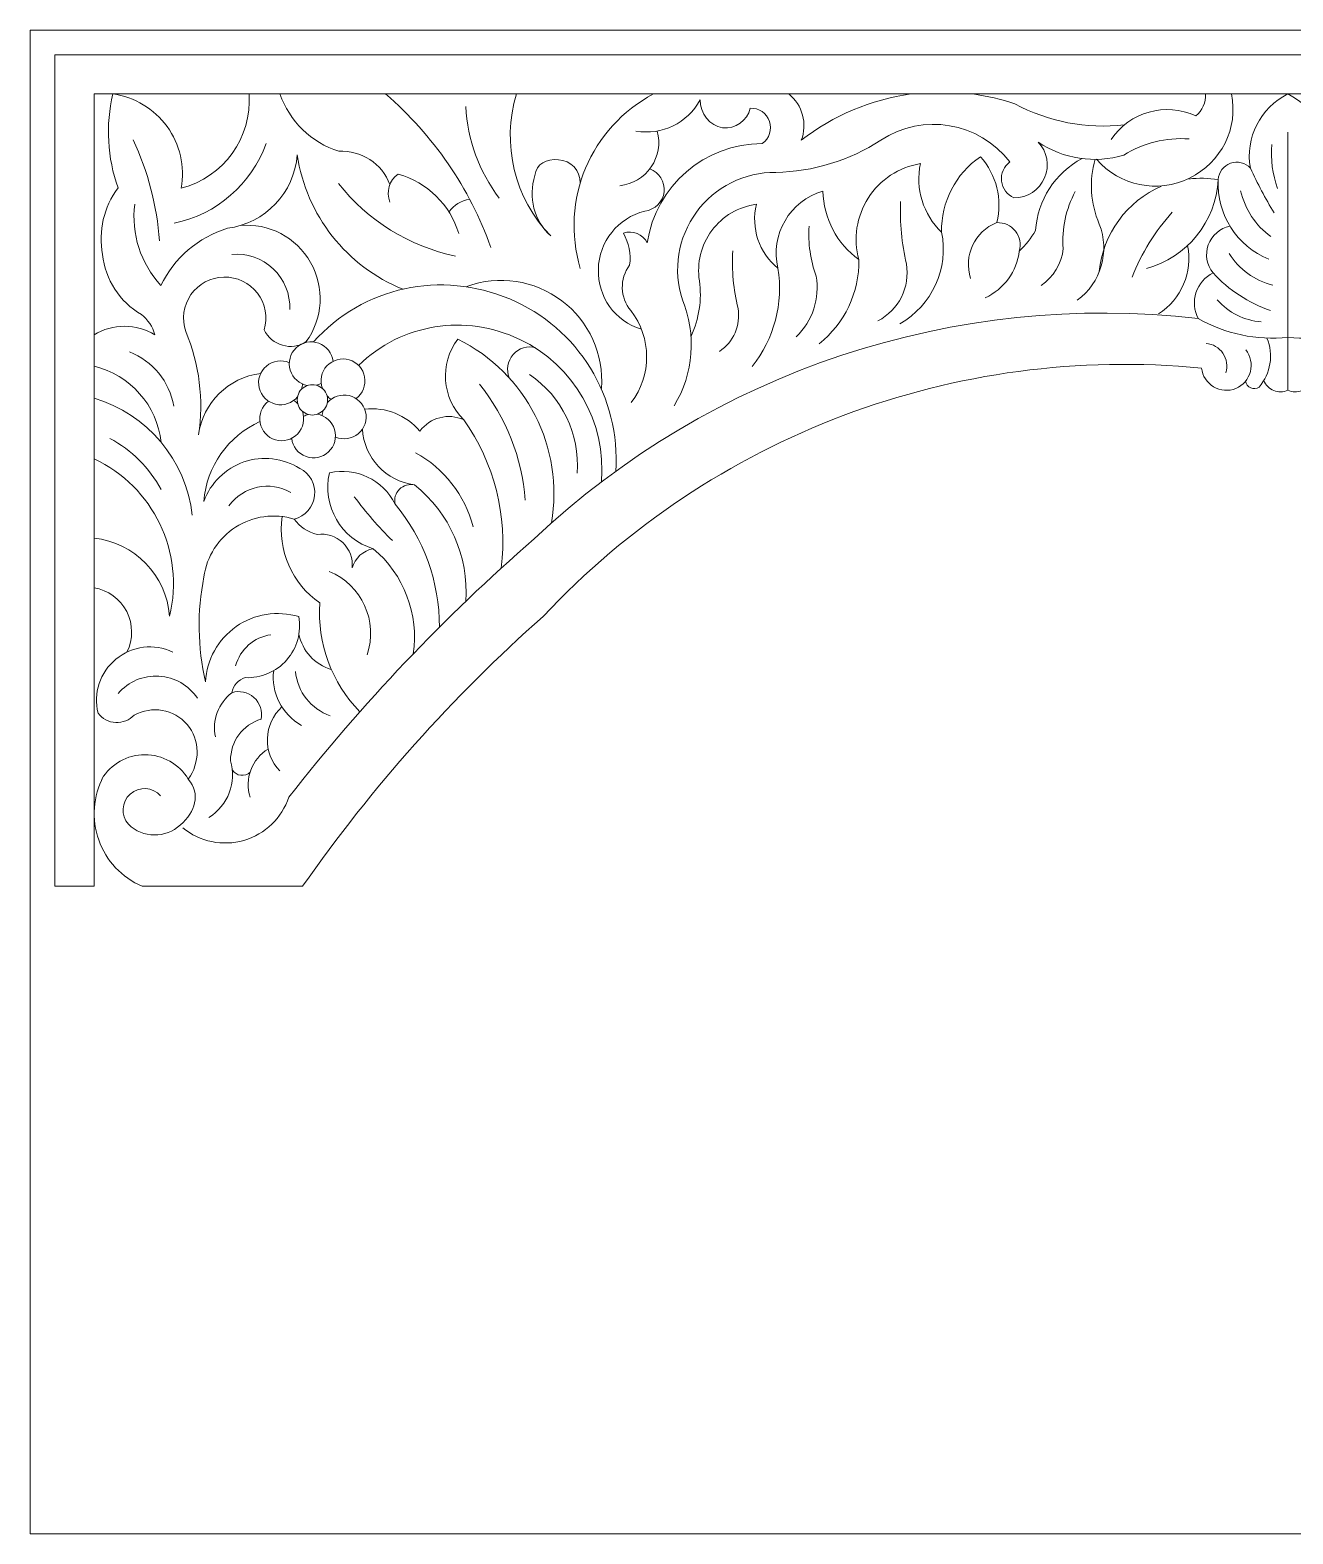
# Model space of a CAD drawing. Header units: millimetres. Extents: x 4608 to 4852, y 2926 to 3186.
# Drawn here: x 4607.8 to 4710.3, y 3064.4 to 3186.4 of the extents above; entities that cross this region are included whole.
import ezdxf

# ---------------------------------------------------------------- set-up
doc = ezdxf.new("R2010")
doc.units = ezdxf.units.MM
doc.header["$MEASUREMENT"] = 0
doc.layers.add('SITARA ALL', color=18, linetype='Continuous', true_color=0x000000)

msp = doc.modelspace()

# ---------------------------------------------------------------- linework, layer by layer
at = {"layer": 'SITARA ALL', "lineweight": 9}
for points, knots in [([(4607.85, 3186.39), (4607.85, 3186.39), (4851.85, 3186.39), (4851.85, 3186.39), (4851.85, 3186.39), (4851.85, 3064.39), (4851.85, 3064.39), (4851.85, 3064.39), (4607.85, 3064.39), (4607.85, 3064.39), (4607.85, 3064.39), (4607.85, 3186.39), (4607.85, 3186.39)], [0, 0, 0, 0, 0.25, 0.25, 0.25, 0.5, 0.5, 0.5, 0.75, 0.75, 0.75, 1, 1, 1, 1]), ([(4613.03, 3116.93), (4613.03, 3116.93), (4613.03, 3181.21), (4613.03, 3181.21), (4613.03, 3181.21), (4709.85, 3181.21), (4709.85, 3181.21), (4709.85, 3181.21), (4806.66, 3181.21), (4806.66, 3181.21), (4806.66, 3181.21), (4806.66, 3116.93), (4806.66, 3116.93), (4806.66, 3116.93), (4809.85, 3116.93), (4809.85, 3116.93), (4809.85, 3116.93), (4809.85, 3184.39), (4809.85, 3184.39), (4809.85, 3184.39), (4709.85, 3184.39), (4709.85, 3184.39), (4709.85, 3184.39), (4609.85, 3184.39), (4609.85, 3184.39), (4609.85, 3184.39), (4609.85, 3116.93), (4609.85, 3116.93), (4609.85, 3116.93), (4613.03, 3116.93), (4613.03, 3116.93)], [0, 0, 0, 0, 0.1, 0.1, 0.1, 0.2, 0.2, 0.2, 0.3, 0.3, 0.3, 0.4, 0.4, 0.4, 0.5, 0.5, 0.5, 0.6, 0.6, 0.6, 0.7, 0.7, 0.7, 0.8, 0.8, 0.8, 0.9, 0.9, 0.9, 1, 1, 1, 1]), ([(4625.6, 3181.21), (4625.87, 3177.67), (4623.55, 3174.45), (4620.11, 3173.57), (4620.42, 3175.33), (4620, 3177.13), (4618.95, 3178.57), (4617.9, 3180.01), (4616.32, 3180.96), (4614.56, 3181.21), (4613.96, 3178.68), (4614.11, 3176.04), (4614.98, 3173.59), (4613.82, 3172.05), (4613.37, 3170.08), (4613.73, 3168.18), (4613.94, 3166.15), (4615.11, 3164.35), (4616.87, 3163.32), (4617.4, 3162.91), (4617.79, 3162.33), (4617.97, 3161.68), (4616.45, 3162.59), (4614.55, 3162.59), (4613.03, 3161.68)], [0, 0, 0, 0, 0.111111, 0.111111, 0.111111, 0.222222, 0.222222, 0.222222, 0.333333, 0.333333, 0.333333, 0.444444, 0.444444, 0.444444, 0.555556, 0.555556, 0.555556, 0.666667, 0.666667, 0.666667, 0.777778, 0.777778, 0.777778, 1, 1, 1, 1]), ([(4628.11, 3181.21), (4628.89, 3179), (4630.65, 3177.28), (4632.88, 3176.56), (4634.7, 3176.66), (4636.38, 3175.57), (4637.03, 3173.86)], [0, 0, 0, 0, 0.333333, 0.333333, 0.333333, 1, 1, 1, 1]), ([(4652.47, 3173.99), (4652.47, 3174.99), (4651.7, 3175.82), (4650.7, 3175.88), (4649.71, 3175.95), (4648.91, 3175.58), (4648.79, 3174.59), (4648.22, 3172.84), (4648.72, 3170.93), (4650.07, 3169.69), (4647.13, 3172.74), (4646.06, 3177.15), (4647.28, 3181.21)], [0, 0, 0, 0, 0.2, 0.2, 0.2, 0.4, 0.4, 0.4, 0.6, 0.6, 0.6, 1, 1, 1, 1]), ([(4656.6, 3156.17), (4658.27, 3158.38), (4658.26, 3161.44), (4656.57, 3163.64), (4655.68, 3164.69), (4655.64, 3166.23), (4656.47, 3167.33), (4656.59, 3168.22), (4656.41, 3169.13), (4655.96, 3169.92), (4656.71, 3170.17), (4657.54, 3169.84), (4657.9, 3169.14), (4658.59, 3173.75), (4662.55, 3177.18), (4667.22, 3177.19), (4667.8, 3177.59), (4668.04, 3178.33), (4667.81, 3178.99), (4667.58, 3179.66), (4666.96, 3180.09), (4666.25, 3180.05), (4666.01, 3179.03), (4665.05, 3178.36), (4664.01, 3178.47), (4662.97, 3178.59), (4662.19, 3179.68), (4662.18, 3180.73), (4661.18, 3178.85), (4659.08, 3177.83), (4656.98, 3178.2)], [0, 0, 0, 0, 0.090909, 0.090909, 0.090909, 0.181818, 0.181818, 0.181818, 0.272727, 0.272727, 0.272727, 0.363636, 0.363636, 0.363636, 0.454545, 0.454545, 0.454545, 0.545455, 0.545455, 0.545455, 0.636364, 0.636364, 0.636364, 0.727273, 0.727273, 0.727273, 0.818182, 0.818182, 0.818182, 1, 1, 1, 1]), ([(4679.29, 3181.21), (4676.05, 3180.77), (4672.97, 3179.47), (4670.39, 3177.45), (4670.9, 3178.79), (4670.49, 3180.31), (4669.37, 3181.21)], [0, 0, 0, 0, 0.333333, 0.333333, 0.333333, 1, 1, 1, 1]), ([(4684.29, 3181.21), (4685.45, 3181.05), (4686.6, 3180.78), (4687.71, 3180.41), (4690.43, 3178.95), (4693.52, 3178.35), (4696.59, 3178.7)], [0, 0, 0, 0, 0.333333, 0.333333, 0.333333, 1, 1, 1, 1]), ([(4694.33, 3175.91), (4696.21, 3173.74), (4699.31, 3173.12), (4701.88, 3174.39), (4704.45, 3175.67), (4705.86, 3178.4), (4705.27, 3181.21)], [0, 0, 0, 0, 0.333333, 0.333333, 0.333333, 1, 1, 1, 1]), ([(4703.16, 3181.21), (4703.21, 3180.53), (4702.92, 3179.86), (4702.38, 3179.44), (4699.93, 3180.57), (4697.02, 3179.76), (4695.51, 3177.51)], [0, 0, 0, 0, 0.333333, 0.333333, 0.333333, 1, 1, 1, 1]), ([(4710.97, 3171.56), (4711.66, 3172.74), (4712.3, 3173.95), (4712.88, 3175.19), (4713.32, 3177.65), (4712.09, 3180.11), (4709.85, 3181.21), (4707.61, 3180.1), (4706.37, 3177.65), (4706.81, 3175.19), (4707.39, 3173.95), (4708.03, 3172.74), (4708.73, 3171.56)], [0, 0, 0, 0, 0.2, 0.2, 0.2, 0.4, 0.4, 0.4, 0.6, 0.6, 0.6, 1, 1, 1, 1]), ([(4660.08, 3155.92), (4661.66, 3158.52), (4661.91, 3161.71), (4660.75, 3164.52), (4659.96, 3166.93), (4660.38, 3169.57), (4661.88, 3171.62), (4663.37, 3173.67), (4665.78, 3174.87), (4668.32, 3174.85), (4671.35, 3174.91), (4674.3, 3175.81), (4676.84, 3177.46), (4680.25, 3179.71), (4684.81, 3178.93), (4687.3, 3175.7), (4686.82, 3175.34), (4686.56, 3174.74), (4686.63, 3174.14), (4686.7, 3173.55), (4687.08, 3173.03), (4687.64, 3172.79), (4688.72, 3172.78), (4689.7, 3173.42), (4690.12, 3174.41), (4690.55, 3175.4), (4690.35, 3176.53), (4689.6, 3177.31), (4691.64, 3175.93), (4694.19, 3175.55), (4696.55, 3176.25), (4698.13, 3177.24), (4699.98, 3177.7), (4701.84, 3177.56)], [0, 0, 0, 0, 0.083333, 0.083333, 0.083333, 0.166667, 0.166667, 0.166667, 0.25, 0.25, 0.25, 0.333333, 0.333333, 0.333333, 0.416667, 0.416667, 0.416667, 0.5, 0.5, 0.5, 0.583333, 0.583333, 0.583333, 0.666667, 0.666667, 0.666667, 0.75, 0.75, 0.75, 0.833333, 0.833333, 0.833333, 1, 1, 1, 1]), ([(4655.68, 3173.77), (4656.7, 3173.88), (4657.63, 3174.44), (4658.22, 3175.29), (4658.8, 3176.14), (4658.98, 3177.2), (4658.71, 3178.2)], [0, 0, 0, 0, 0.333333, 0.333333, 0.333333, 1, 1, 1, 1]), ([(4707.9, 3157.97), (4708.04, 3157.6), (4708.33, 3157.3), (4708.7, 3157.15), (4709.07, 3157), (4709.48, 3157), (4709.85, 3157.17), (4709.85, 3157.17), (4709.85, 3178.11), (4709.85, 3178.11)], [0, 0, 0, 0, 0.25, 0.25, 0.25, 0.5, 0.5, 0.5, 1, 1, 1, 1]), ([(4638.09, 3165.37), (4633.5, 3167.22), (4630.24, 3171.37), (4629.51, 3176.27), (4629.28, 3173.2), (4626.92, 3170.71), (4623.86, 3170.32), (4621.49, 3169.59), (4619.53, 3167.91), (4618.45, 3165.68), (4616.81, 3167.46), (4616.04, 3169.87), (4616.33, 3172.27)], [0, 0, 0, 0, 0.2, 0.2, 0.2, 0.4, 0.4, 0.4, 0.6, 0.6, 0.6, 1, 1, 1, 1]), ([(4693.17, 3175.98), (4690.98, 3174.81), (4689.55, 3172.6), (4689.39, 3170.13), (4689.02, 3169.52), (4688.58, 3168.96), (4688.07, 3168.46), (4688.23, 3169.02), (4688.11, 3169.63), (4687.75, 3170.09), (4687.39, 3170.55), (4686.83, 3170.8), (4686.24, 3170.77), (4686.72, 3172.66), (4686.23, 3174.66), (4684.92, 3176.11), (4682.9, 3174.75), (4681.71, 3172.45), (4681.77, 3170), (4682.37, 3167.05), (4681, 3164.05), (4678.38, 3162.57)], [0, 0, 0, 0, 0.125, 0.125, 0.125, 0.25, 0.25, 0.25, 0.375, 0.375, 0.375, 0.5, 0.5, 0.5, 0.625, 0.625, 0.625, 0.75, 0.75, 0.75, 1, 1, 1, 1]), ([(4692.77, 3164.47), (4694.7, 3165.89), (4695.43, 3168.43), (4694.56, 3170.66), (4693.83, 3172.32), (4693.72, 3174.18), (4694.23, 3175.91)], [0, 0, 0, 0, 0.333333, 0.333333, 0.333333, 1, 1, 1, 1]), ([(4706.81, 3175.19), (4706.4, 3175.64), (4705.76, 3175.79), (4705.2, 3175.59), (4704.63, 3175.38), (4704.24, 3174.87), (4704.21, 3174.26), (4704.05, 3171.45), (4705.7, 3168.86), (4708.31, 3167.8)], [0, 0, 0, 0, 0.25, 0.25, 0.25, 0.5, 0.5, 0.5, 1, 1, 1, 1]), ([(4642.61, 3169.89), (4641.9, 3172.23), (4640.05, 3174.04), (4637.71, 3174.71), (4636.98, 3174.21), (4636.7, 3173.27), (4637.03, 3172.44)], [0, 0, 0, 0, 0.333333, 0.333333, 0.333333, 1, 1, 1, 1]), ([(4658.1, 3175.13), (4658.87, 3174.85), (4659.35, 3174.09), (4659.26, 3173.28), (4659.18, 3172.47), (4658.51, 3171.81), (4657.7, 3171.7), (4655.53, 3171.16), (4653.98, 3169.23), (4653.93, 3166.99), (4653.88, 3164.75), (4655.26, 3162.77), (4657.42, 3162.14)], [0, 0, 0, 0, 0.2, 0.2, 0.2, 0.4, 0.4, 0.4, 0.6, 0.6, 0.6, 1, 1, 1, 1]), ([(4681.77, 3170), (4680.27, 3171.43), (4679.61, 3173.53), (4680.05, 3175.56), (4678.3, 3175.27), (4676.77, 3174.26), (4675.82, 3172.77), (4674.87, 3171.28), (4674.59, 3169.47), (4675.06, 3167.77)], [0, 0, 0, 0, 0.25, 0.25, 0.25, 0.5, 0.5, 0.5, 1, 1, 1, 1]), ([(4666.41, 3159.09), (4668.19, 3161.35), (4668.94, 3164.24), (4668.5, 3167.07), (4667.85, 3169.8), (4669.46, 3172.55), (4672.15, 3173.33), (4672.19, 3171.12), (4673.27, 3169.06), (4675.06, 3167.77), (4675.1, 3165.11), (4673.91, 3162.59), (4671.83, 3160.94)], [0, 0, 0, 0, 0.2, 0.2, 0.2, 0.4, 0.4, 0.4, 0.6, 0.6, 0.6, 1, 1, 1, 1]), ([(4692.61, 3173.3), (4691.85, 3171.88), (4691.51, 3170.28), (4691.63, 3168.67), (4691.51, 3167.45), (4690.85, 3166.35), (4689.83, 3165.67)], [0, 0, 0, 0, 0.333333, 0.333333, 0.333333, 1, 1, 1, 1]), ([(4698.38, 3167.04), (4701.67, 3167.95), (4704.01, 3170.85), (4704.21, 3174.26), (4703.42, 3174.39), (4702.61, 3174.41), (4701.82, 3174.31)], [0, 0, 0, 0, 0.333333, 0.333333, 0.333333, 1, 1, 1, 1]), ([(4661.45, 3161.57), (4662.1, 3162.97), (4662.34, 3164.52), (4662.13, 3166.05), (4661.9, 3167.49), (4662.26, 3168.96), (4663.13, 3170.13), (4664, 3171.3), (4665.31, 3172.07), (4666.75, 3172.26), (4666.28, 3170.34), (4666.96, 3168.32), (4668.5, 3167.07)], [0, 0, 0, 0, 0.2, 0.2, 0.2, 0.4, 0.4, 0.4, 0.6, 0.6, 0.6, 1, 1, 1, 1]), ([(4678.44, 3172.48), (4678.37, 3170.78), (4678.53, 3169.07), (4678.92, 3167.42), (4679.22, 3165.54), (4678.29, 3163.69), (4676.61, 3162.8)], [0, 0, 0, 0, 0.333333, 0.333333, 0.333333, 1, 1, 1, 1]), ([(4626.55, 3158.53), (4623.93, 3158.21), (4621.85, 3156.17), (4621.51, 3153.55), (4621.94, 3156.39), (4621.58, 3159.29), (4620.47, 3161.94), (4620.13, 3162.95), (4620.29, 3164.06), (4620.89, 3164.93), (4621.5, 3165.8), (4622.5, 3166.33), (4623.56, 3166.35), (4624.62, 3166.38), (4625.63, 3165.89), (4626.28, 3165.05), (4626.93, 3164.2), (4627.13, 3163.09), (4626.83, 3162.07), (4627.12, 3161.47), (4627.66, 3161.01), (4628.31, 3160.82), (4628.96, 3160.64), (4629.65, 3160.73), (4630.22, 3161.09), (4631.61, 3162.98), (4631.75, 3165.52), (4630.59, 3167.55), (4629.42, 3169.59), (4627.21, 3170.76), (4624.87, 3170.53)], [0, 0, 0, 0, 0.090909, 0.090909, 0.090909, 0.181818, 0.181818, 0.181818, 0.272727, 0.272727, 0.272727, 0.363636, 0.363636, 0.363636, 0.454545, 0.454545, 0.454545, 0.545455, 0.545455, 0.545455, 0.636364, 0.636364, 0.636364, 0.727273, 0.727273, 0.727273, 0.818182, 0.818182, 0.818182, 1, 1, 1, 1]), ([(4669.98, 3161.51), (4671.31, 3162.78), (4671.91, 3164.63), (4671.59, 3166.43), (4671.12, 3167.73), (4670.93, 3169.11), (4671.03, 3170.48)], [0, 0, 0, 0, 0.333333, 0.333333, 0.333333, 1, 1, 1, 1]), ([(4705.15, 3170.48), (4704.34, 3170.32), (4703.68, 3169.74), (4703.4, 3168.97), (4703.12, 3168.19), (4703.26, 3167.33), (4703.78, 3166.69), (4705.06, 3165.3), (4706.66, 3164.26), (4708.44, 3163.64)], [0, 0, 0, 0, 0.25, 0.25, 0.25, 0.5, 0.5, 0.5, 1, 1, 1, 1]), ([(4663.75, 3160.32), (4664.9, 3161.08), (4665.49, 3162.45), (4665.26, 3163.82), (4664.89, 3165.34), (4664.74, 3166.91), (4664.83, 3168.48)], [0, 0, 0, 0, 0.333333, 0.333333, 0.333333, 1, 1, 1, 1]), ([(4628.91, 3163.73), (4628.95, 3164.97), (4628.46, 3166.17), (4627.56, 3167.03), (4626.66, 3167.88), (4625.44, 3168.31), (4624.2, 3168.2)], [0, 0, 0, 0, 0.333333, 0.333333, 0.333333, 1, 1, 1, 1]), ([(4620.22, 3121.68), (4621.61, 3120.54), (4623.47, 3120.16), (4625.19, 3120.66), (4626.91, 3121.16), (4628.27, 3122.47), (4628.83, 3124.17), (4634.78, 3131.76), (4641.44, 3138.78), (4648.72, 3145.12), (4663.15, 3158.73), (4682.87, 3165.26), (4702.58, 3162.99), (4704.79, 3161.74), (4707.32, 3161.21), (4709.85, 3161.46), (4712.37, 3161.21), (4714.9, 3161.74), (4717.11, 3162.99), (4717.45, 3163.64), (4717.52, 3164.4), (4717.29, 3165.09), (4717.06, 3165.79), (4716.57, 3166.37), (4715.91, 3166.69)], [0, 0, 0, 0, 0.111111, 0.111111, 0.111111, 0.222222, 0.222222, 0.222222, 0.333333, 0.333333, 0.333333, 0.444444, 0.444444, 0.444444, 0.555556, 0.555556, 0.555556, 0.666667, 0.666667, 0.666667, 0.777778, 0.777778, 0.777778, 1, 1, 1, 1]), ([(4655.34, 3150.59), (4655.76, 3156.61), (4652.31, 3162.24), (4646.74, 3164.58), (4641.18, 3166.93), (4634.84, 3165.59), (4630.83, 3161.09)], [0, 0, 0, 0, 0.333333, 0.333333, 0.333333, 1, 1, 1, 1]), ([(4654.18, 3157.33), (4654.39, 3160.09), (4653.17, 3162.77), (4650.96, 3164.44), (4648.75, 3166.11), (4645.86, 3166.55), (4643.26, 3165.6)], [0, 0, 0, 0, 0.333333, 0.333333, 0.333333, 1, 1, 1, 1]), ([(4703.78, 3166.69), (4703.13, 3166.37), (4702.63, 3165.79), (4702.4, 3165.09), (4702.17, 3164.39), (4702.24, 3163.64), (4702.58, 3162.99)], [0, 0, 0, 0, 0.333333, 0.333333, 0.333333, 1, 1, 1, 1]), ([(4654.18, 3149.74), (4654.61, 3154.6), (4651.97, 3159.21), (4647.56, 3161.3), (4643.15, 3163.4), (4637.98, 3162.6), (4634.49, 3159.19)], [0, 0, 0, 0, 0.333333, 0.333333, 0.333333, 1, 1, 1, 1]), ([(4632.42, 3159.52), (4632.34, 3160.19), (4631.89, 3160.76), (4631.25, 3160.99), (4630.62, 3161.22), (4629.91, 3161.08), (4629.42, 3160.61), (4628.93, 3160.15), (4628.75, 3159.45), (4628.95, 3158.8), (4629.14, 3158.15), (4629.68, 3157.68), (4630.34, 3157.56)], [0, 0, 0, 0, 0.2, 0.2, 0.2, 0.4, 0.4, 0.4, 0.6, 0.6, 0.6, 1, 1, 1, 1]), ([(4650.13, 3146.41), (4651.18, 3152.52), (4648.09, 3158.58), (4642.53, 3161.32), (4641.04, 3159.33), (4641.24, 3156.54), (4643.01, 3154.78), (4641.76, 3155.35), (4640.28, 3154.97), (4639.46, 3153.86), (4638.36, 3155.17), (4636.68, 3155.84), (4634.98, 3155.63)], [0, 0, 0, 0, 0.2, 0.2, 0.2, 0.4, 0.4, 0.4, 0.6, 0.6, 0.6, 1, 1, 1, 1]), ([(4706.41, 3157.91), (4706.45, 3157.67), (4706.61, 3157.47), (4706.84, 3157.37), (4707.06, 3157.28), (4707.31, 3157.3), (4707.51, 3157.43), (4708.46, 3158.53), (4708.71, 3160.07), (4708.15, 3161.41)], [0, 0, 0, 0, 0.25, 0.25, 0.25, 0.5, 0.5, 0.5, 1, 1, 1, 1]), ([(4613.78, 3125.83), (4612.95, 3124.24), (4612.81, 3122.38), (4613.41, 3120.69), (4614.01, 3119), (4615.28, 3117.64), (4616.93, 3116.93), (4616.93, 3116.93), (4629.95, 3116.93), (4629.95, 3116.93), (4635.56, 3124.98), (4642.1, 3132.32), (4649.45, 3138.82), (4663.14, 3153.47), (4682.89, 3160.92), (4702.85, 3158.97), (4702.92, 3158.34), (4703.28, 3157.78), (4703.83, 3157.46), (4704.38, 3157.13), (4705.04, 3157.08), (4705.63, 3157.32), (4706.21, 3157.57), (4706.65, 3158.07), (4706.81, 3158.69), (4706.97, 3159.3), (4706.83, 3159.95), (4706.43, 3160.45)], [0, 0, 0, 0, 0.1, 0.1, 0.1, 0.2, 0.2, 0.2, 0.3, 0.3, 0.3, 0.4, 0.4, 0.4, 0.5, 0.5, 0.5, 0.6, 0.6, 0.6, 0.7, 0.7, 0.7, 0.8, 0.8, 0.8, 1, 1, 1, 1]), ([(4634.29, 3156.51), (4634.83, 3156.91), (4635.09, 3157.58), (4634.97, 3158.25), (4634.86, 3158.91), (4634.38, 3159.45), (4633.73, 3159.64), (4633.09, 3159.83), (4632.39, 3159.64), (4631.92, 3159.15), (4631.46, 3158.66), (4631.32, 3157.95), (4631.55, 3157.32)], [0, 0, 0, 0, 0.2, 0.2, 0.2, 0.4, 0.4, 0.4, 0.6, 0.6, 0.6, 1, 1, 1, 1]), ([(4648.87, 3160.62), (4648.2, 3160.81), (4647.48, 3160.59), (4647.02, 3160.07), (4646.56, 3159.54), (4646.44, 3158.81), (4646.71, 3158.17)], [0, 0, 0, 0, 0.333333, 0.333333, 0.333333, 1, 1, 1, 1]), ([(4704.82, 3158.6), (4704.98, 3159.13), (4704.9, 3159.71), (4704.58, 3160.17), (4704.27, 3160.64), (4703.77, 3160.93), (4703.22, 3160.98)], [0, 0, 0, 0, 0.333333, 0.333333, 0.333333, 1, 1, 1, 1]), ([(4628.87, 3159.41), (4628.25, 3159.68), (4627.53, 3159.57), (4627.02, 3159.14), (4626.5, 3158.7), (4626.27, 3158.02), (4626.43, 3157.36), (4626.59, 3156.71), (4627.1, 3156.2), (4627.76, 3156.04), (4628.42, 3155.89), (4629.1, 3156.12), (4629.53, 3156.64)], [0, 0, 0, 0, 0.2, 0.2, 0.2, 0.4, 0.4, 0.4, 0.6, 0.6, 0.6, 1, 1, 1, 1]), ([(4631.97, 3156.39), (4631.97, 3156.84), (4631.74, 3157.24), (4631.35, 3157.46), (4630.97, 3157.68), (4630.5, 3157.68), (4630.12, 3157.46), (4629.74, 3157.24), (4629.51, 3156.84), (4629.51, 3156.39), (4629.51, 3155.95), (4629.74, 3155.55), (4630.12, 3155.33), (4630.5, 3155.11), (4630.97, 3155.11), (4631.35, 3155.33), (4631.74, 3155.55), (4631.97, 3155.95), (4631.97, 3156.39)], [0, 0, 0, 0, 0.166667, 0.166667, 0.166667, 0.333333, 0.333333, 0.333333, 0.5, 0.5, 0.5, 0.666667, 0.666667, 0.666667, 0.833333, 0.833333, 0.833333, 1, 1, 1, 1]), ([(4709.85, 3157.17), (4710.21, 3157), (4710.62, 3157), (4710.99, 3157.15), (4711.36, 3157.3), (4711.65, 3157.6), (4711.79, 3157.97)], [0, 0, 0, 0, 0.333333, 0.333333, 0.333333, 1, 1, 1, 1]), ([(4627.19, 3156.28), (4626.65, 3155.88), (4626.38, 3155.21), (4626.5, 3154.54), (4626.62, 3153.88), (4627.1, 3153.34), (4627.74, 3153.15), (4628.39, 3152.96), (4629.09, 3153.15), (4629.55, 3153.64), (4630.01, 3154.13), (4630.16, 3154.84), (4629.93, 3155.47)], [0, 0, 0, 0, 0.2, 0.2, 0.2, 0.4, 0.4, 0.4, 0.6, 0.6, 0.6, 1, 1, 1, 1]), ([(4632.61, 3153.38), (4633.23, 3153.11), (4633.95, 3153.22), (4634.46, 3153.65), (4634.98, 3154.09), (4635.21, 3154.77), (4635.05, 3155.43), (4634.89, 3156.08), (4634.37, 3156.59), (4633.72, 3156.74), (4633.06, 3156.9), (4632.38, 3156.67), (4631.95, 3156.15)], [0, 0, 0, 0, 0.2, 0.2, 0.2, 0.4, 0.4, 0.4, 0.6, 0.6, 0.6, 1, 1, 1, 1]), ([(4629.06, 3153.27), (4629.14, 3152.6), (4629.59, 3152.03), (4630.23, 3151.8), (4630.86, 3151.57), (4631.56, 3151.71), (4632.05, 3152.18), (4632.54, 3152.64), (4632.73, 3153.34), (4632.53, 3153.99), (4632.33, 3154.64), (4631.8, 3155.11), (4631.13, 3155.23)], [0, 0, 0, 0, 0.2, 0.2, 0.2, 0.4, 0.4, 0.4, 0.6, 0.6, 0.6, 1, 1, 1, 1]), ([(4635.68, 3144.32), (4634.86, 3144.17), (4634.19, 3143.56), (4633.96, 3142.76), (4634.04, 3143.52), (4633.76, 3144.28), (4633.21, 3144.81), (4632.66, 3145.34), (4631.89, 3145.59), (4631.13, 3145.48), (4630.38, 3145.66), (4629.72, 3146.1), (4629.26, 3146.72), (4630.15, 3146.95), (4630.82, 3147.71), (4630.92, 3148.63), (4631.02, 3149.55), (4630.55, 3150.42), (4629.72, 3150.83), (4628.36, 3151.68), (4626.7, 3151.88), (4625.19, 3151.36), (4623.67, 3150.83), (4622.48, 3149.66), (4621.94, 3148.16), (4622.16, 3150.98), (4623.9, 3153.47), (4626.49, 3154.63)], [0, 0, 0, 0, 0.1, 0.1, 0.1, 0.2, 0.2, 0.2, 0.3, 0.3, 0.3, 0.4, 0.4, 0.4, 0.5, 0.5, 0.5, 0.6, 0.6, 0.6, 0.7, 0.7, 0.7, 0.8, 0.8, 0.8, 1, 1, 1, 1]), ([(4641.05, 3137.96), (4641.05, 3141.61), (4639.77, 3145.14), (4637.44, 3147.94), (4637.35, 3148.38), (4637.48, 3148.83), (4637.8, 3149.15), (4638.12, 3149.46), (4638.58, 3149.6), (4639.02, 3149.5), (4636.7, 3149.79), (4634.93, 3151.7), (4634.8, 3154.03)], [0, 0, 0, 0, 0.2, 0.2, 0.2, 0.4, 0.4, 0.4, 0.6, 0.6, 0.6, 1, 1, 1, 1]), ([(4613.03, 3145.18), (4616.32, 3144.83), (4618.9, 3142.17), (4619.16, 3138.86), (4620.4, 3144.03), (4617.85, 3149.36), (4613.03, 3151.62)], [0, 0, 0, 0, 0.333333, 0.333333, 0.333333, 1, 1, 1, 1]), ([(4638.92, 3135.79), (4639.39, 3139), (4638.17, 3142.23), (4635.68, 3144.32), (4633.06, 3145.11), (4631.51, 3147.8), (4632.12, 3150.47), (4634.27, 3150.97), (4636.47, 3149.92), (4637.44, 3147.94)], [0, 0, 0, 0, 0.25, 0.25, 0.25, 0.5, 0.5, 0.5, 1, 1, 1, 1]), ([(4629.26, 3146.72), (4627.66, 3147.21), (4625.92, 3146.97), (4624.51, 3146.07), (4623.11, 3145.17), (4622.17, 3143.7), (4621.94, 3142.04), (4621.39, 3139.22), (4621.43, 3136.32), (4622.07, 3133.52), (4622.17, 3135.31), (4623.09, 3136.97), (4624.56, 3138), (4626.03, 3139.04), (4627.91, 3139.33), (4629.63, 3138.81), (4629.86, 3137.55), (4629.5, 3136.26), (4628.66, 3135.3), (4627.81, 3134.33), (4626.57, 3133.81), (4625.29, 3133.86), (4624.73, 3133.69), (4624.31, 3133.22), (4624.2, 3132.64), (4623.12, 3131.79), (4622.6, 3130.4), (4622.87, 3129.05)], [0, 0, 0, 0, 0.1, 0.1, 0.1, 0.2, 0.2, 0.2, 0.3, 0.3, 0.3, 0.4, 0.4, 0.4, 0.5, 0.5, 0.5, 0.6, 0.6, 0.6, 0.7, 0.7, 0.7, 0.8, 0.8, 0.8, 1, 1, 1, 1]), ([(4628.29, 3146.93), (4627.89, 3144.2), (4629.08, 3141.48), (4631.35, 3139.92), (4631.12, 3136.65), (4632.29, 3133.43), (4634.59, 3131.09)], [0, 0, 0, 0, 0.333333, 0.333333, 0.333333, 1, 1, 1, 1]), ([(4615.7, 3135.94), (4616.22, 3136.98), (4616.21, 3138.19), (4615.68, 3139.22), (4615.15, 3140.25), (4614.17, 3140.96), (4613.03, 3141.15)], [0, 0, 0, 0, 0.333333, 0.333333, 0.333333, 1, 1, 1, 1]), ([(4619.42, 3135.94), (4617.9, 3136.66), (4616.11, 3136.43), (4614.81, 3135.36), (4613.52, 3134.3), (4612.95, 3132.6), (4613.36, 3130.98), (4613.7, 3130.53), (4614.22, 3130.25), (4614.79, 3130.22), (4615.35, 3130.19), (4615.9, 3130.41), (4616.29, 3130.82), (4617.72, 3131.61), (4619.51, 3131.29), (4620.58, 3130.06), (4621.65, 3128.83), (4621.65, 3126.94), (4620.67, 3125.63), (4619.93, 3126.86), (4618.59, 3127.61), (4617.16, 3127.61), (4615.72, 3127.61), (4614.39, 3126.86), (4613.66, 3125.63)], [0, 0, 0, 0, 0.111111, 0.111111, 0.111111, 0.222222, 0.222222, 0.222222, 0.333333, 0.333333, 0.333333, 0.444444, 0.444444, 0.444444, 0.555556, 0.555556, 0.555556, 0.666667, 0.666667, 0.666667, 0.777778, 0.777778, 0.777778, 1, 1, 1, 1]), ([(4621.41, 3132.19), (4620.72, 3133.24), (4619.56, 3133.91), (4618.3, 3133.98), (4617.04, 3134.06), (4615.82, 3133.54), (4615, 3132.58)], [0, 0, 0, 0, 0.333333, 0.333333, 0.333333, 1, 1, 1, 1]), ([(4622.35, 3122.52), (4623.9, 3123.49), (4624.61, 3125.37), (4624.1, 3127.12), (4624.08, 3128.67), (4625.09, 3130.05), (4626.58, 3130.49), (4626.71, 3131.14), (4626.49, 3131.81), (4626, 3132.25), (4625.51, 3132.69), (4624.83, 3132.84), (4624.2, 3132.64)], [0, 0, 0, 0, 0.2, 0.2, 0.2, 0.4, 0.4, 0.4, 0.6, 0.6, 0.6, 1, 1, 1, 1]), ([(4628.27, 3131.48), (4627.55, 3130.82), (4627.12, 3129.9), (4627.09, 3128.92), (4627.06, 3127.94), (4627.42, 3127), (4628.09, 3126.29)], [0, 0, 0, 0, 0.333333, 0.333333, 0.333333, 1, 1, 1, 1]), ([(4624.25, 3126.35), (4624.41, 3126.12), (4624.66, 3125.97), (4624.93, 3125.94), (4625.21, 3125.91), (4625.49, 3126), (4625.69, 3126.19)], [0, 0, 0, 0, 0.333333, 0.333333, 0.333333, 1, 1, 1, 1]), ([(4618.43, 3124.27), (4617.79, 3124.99), (4616.69, 3125.06), (4615.97, 3124.42), (4615.25, 3123.78), (4615.18, 3122.68), (4615.82, 3121.96), (4616.99, 3120.83), (4618.84, 3120.81), (4620.04, 3121.91), (4621.24, 3123.01), (4621.7, 3124.37), (4620.67, 3125.63)], [0, 0, 0, 0, 0.2, 0.2, 0.2, 0.4, 0.4, 0.4, 0.6, 0.6, 0.6, 1, 1, 1, 1])]:
    msp.add_open_spline(points, degree=3, knots=knots, dxfattribs=at)
for points in [[(4645.22, 3168.75), (4643.5, 3173.58), (4640.55, 3177.87), (4636.68, 3181.21)], [(4658.4, 3181.21), (4653.3, 3178.51), (4650.81, 3172.59), (4652.47, 3167.06)], [(4643.19, 3180.19), (4643.31, 3177.5), (4644.25, 3174.91), (4645.9, 3172.77)], [(4618.34, 3169.29), (4618.14, 3172.13), (4617.41, 3174.91), (4616.2, 3177.48)], [(4619.54, 3170.73), (4622.98, 3171.44), (4625.8, 3173.89), (4626.99, 3177.19)], [(4708.54, 3177.12), (4708.44, 3175.91), (4708.61, 3174.69), (4709.02, 3173.54)], [(4632.85, 3173.96), (4635.23, 3170.94), (4638.59, 3168.85), (4642.35, 3168.05)], [(4699.61, 3173.72), (4696.78, 3172.52), (4694.84, 3169.86), (4694.56, 3166.8)], [(4706.02, 3173.35), (4706.37, 3171.86), (4707.23, 3170.54), (4708.47, 3169.64)], [(4643.49, 3172.67), (4642.81, 3172.57), (4642.21, 3172.19), (4641.81, 3171.63)], [(4700.48, 3171.63), (4699.09, 3170.07), (4697.98, 3168.29), (4697.21, 3166.35)], [(4686.24, 3170.77), (4684.45, 3170.06), (4683.52, 3168.08), (4684.12, 3166.25)], [(4685.31, 3164.68), (4686.82, 3165.38), (4687.87, 3166.81), (4688.07, 3168.46)], [(4699.35, 3163.37), (4701.21, 3164.55), (4702.16, 3166.76), (4701.72, 3168.92)], [(4705.09, 3168.27), (4705.89, 3166.98), (4707.15, 3166.07), (4708.62, 3165.71)], [(4704.13, 3164.51), (4705.04, 3163.47), (4706.31, 3162.83), (4707.69, 3162.73)], [(4619.49, 3155.88), (4619.16, 3157.88), (4617.8, 3159.56), (4615.9, 3160.28)], [(4618.47, 3152.94), (4618.15, 3155.95), (4615.97, 3158.42), (4613.03, 3159.12)], [(4629.87, 3157.27), (4629.91, 3157.4), (4629.93, 3157.54), (4629.94, 3157.68)], [(4631.06, 3157.58), (4631.2, 3157.62), (4631.33, 3157.67), (4631.45, 3157.73)], [(4647.99, 3148.27), (4647.75, 3151.7), (4646.45, 3154.98), (4644.29, 3157.66)], [(4652.21, 3150.46), (4652.46, 3153.63), (4650.98, 3156.68), (4648.34, 3158.45)], [(4621, 3147.03), (4620.49, 3151.51), (4617.36, 3155.25), (4613.03, 3156.52)], [(4629.55, 3156.08), (4629.45, 3156.18), (4629.34, 3156.27), (4629.22, 3156.35)], [(4631.93, 3156.71), (4632.03, 3156.61), (4632.14, 3156.52), (4632.25, 3156.44)], [(4630.42, 3155.2), (4630.28, 3155.17), (4630.15, 3155.12), (4630.02, 3155.06)], [(4631.61, 3155.52), (4631.57, 3155.39), (4631.54, 3155.25), (4631.54, 3155.11)], [(4646.05, 3142.74), (4646.58, 3147), (4645.5, 3151.29), (4643.01, 3154.78)], [(4618.47, 3149.12), (4617.52, 3150.88), (4616.08, 3152.33), (4614.31, 3153.27)], [(4643.77, 3146.09), (4643.12, 3148.66), (4641.42, 3150.84), (4639.1, 3152.11)], [(4629, 3148.89), (4627.29, 3149.85), (4625.13, 3149.39), (4623.97, 3147.81)], [(4643.18, 3140.05), (4643.43, 3143.69), (4641.88, 3147.23), (4639.02, 3149.5)], [(4634.14, 3148.54), (4635.07, 3147.27), (4636.11, 3146.08), (4637.23, 3144.98)], [(4635.18, 3135.72), (4636.09, 3138.43), (4634.75, 3141.38), (4632.11, 3142.47)], [(4627.38, 3137.34), (4626, 3137.15), (4624.88, 3136.16), (4624.51, 3134.82)], [(4629.64, 3137.4), (4629.92, 3136.03), (4630.93, 3134.92), (4632.27, 3134.53)], [(4627.6, 3134.43), (4627.38, 3132.63), (4628.27, 3130.88), (4629.85, 3129.99)], [(4629.36, 3134.36), (4629.53, 3132.71), (4630.63, 3131.31), (4632.19, 3130.76)], [(4627.16, 3128.07), (4625.83, 3127.26), (4625.22, 3125.64), (4625.69, 3124.15)]]:
    msp.add_open_spline(points, degree=3, dxfattribs=at)

doc.saveas('drawing.dxf')
